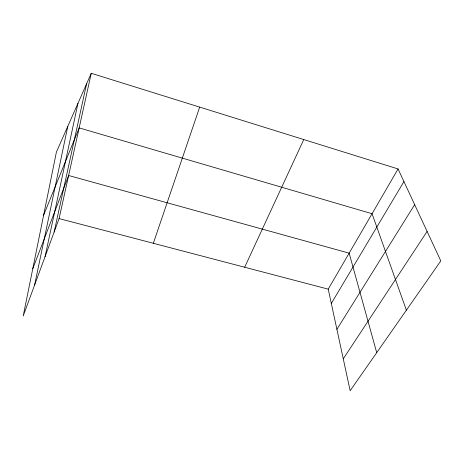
<?xml version="1.0" encoding="UTF-8"?>
<svg xmlns="http://www.w3.org/2000/svg" width="464" height="464" viewBox="0 0 464 464"><rect width="100%" height="100%" fill="white"/><g stroke="black" fill="none" stroke-linecap="round" stroke-linejoin="round"><path stroke-width="0.7" d="M34.609 285.024L67.779 126.347M45.06 256.679L77.946 103.379M54.126 232.075L86.582 83.851M91.251 73.3L56.411 152.041L23.2 315.99L59.096 218.579L91.251 73.3L398.071 168.96L440.8 260.901L350.152 390.7L328.228 289.147L398.071 168.96M153.335 243.293L199.688 107.114M32.782 268.685L68.631 175.502L349.148 253.153L376.716 352.657M43.633 215.139L79.17 127.896L372.058 213.718L406.383 310.184M244.673 267.241L303.758 139.56M331.313 303.45L403.929 181.569M336.899 329.33L414.659 204.659M343.273 358.834L427.106 231.437M59.096 218.579L328.228 289.147"/></g></svg>
